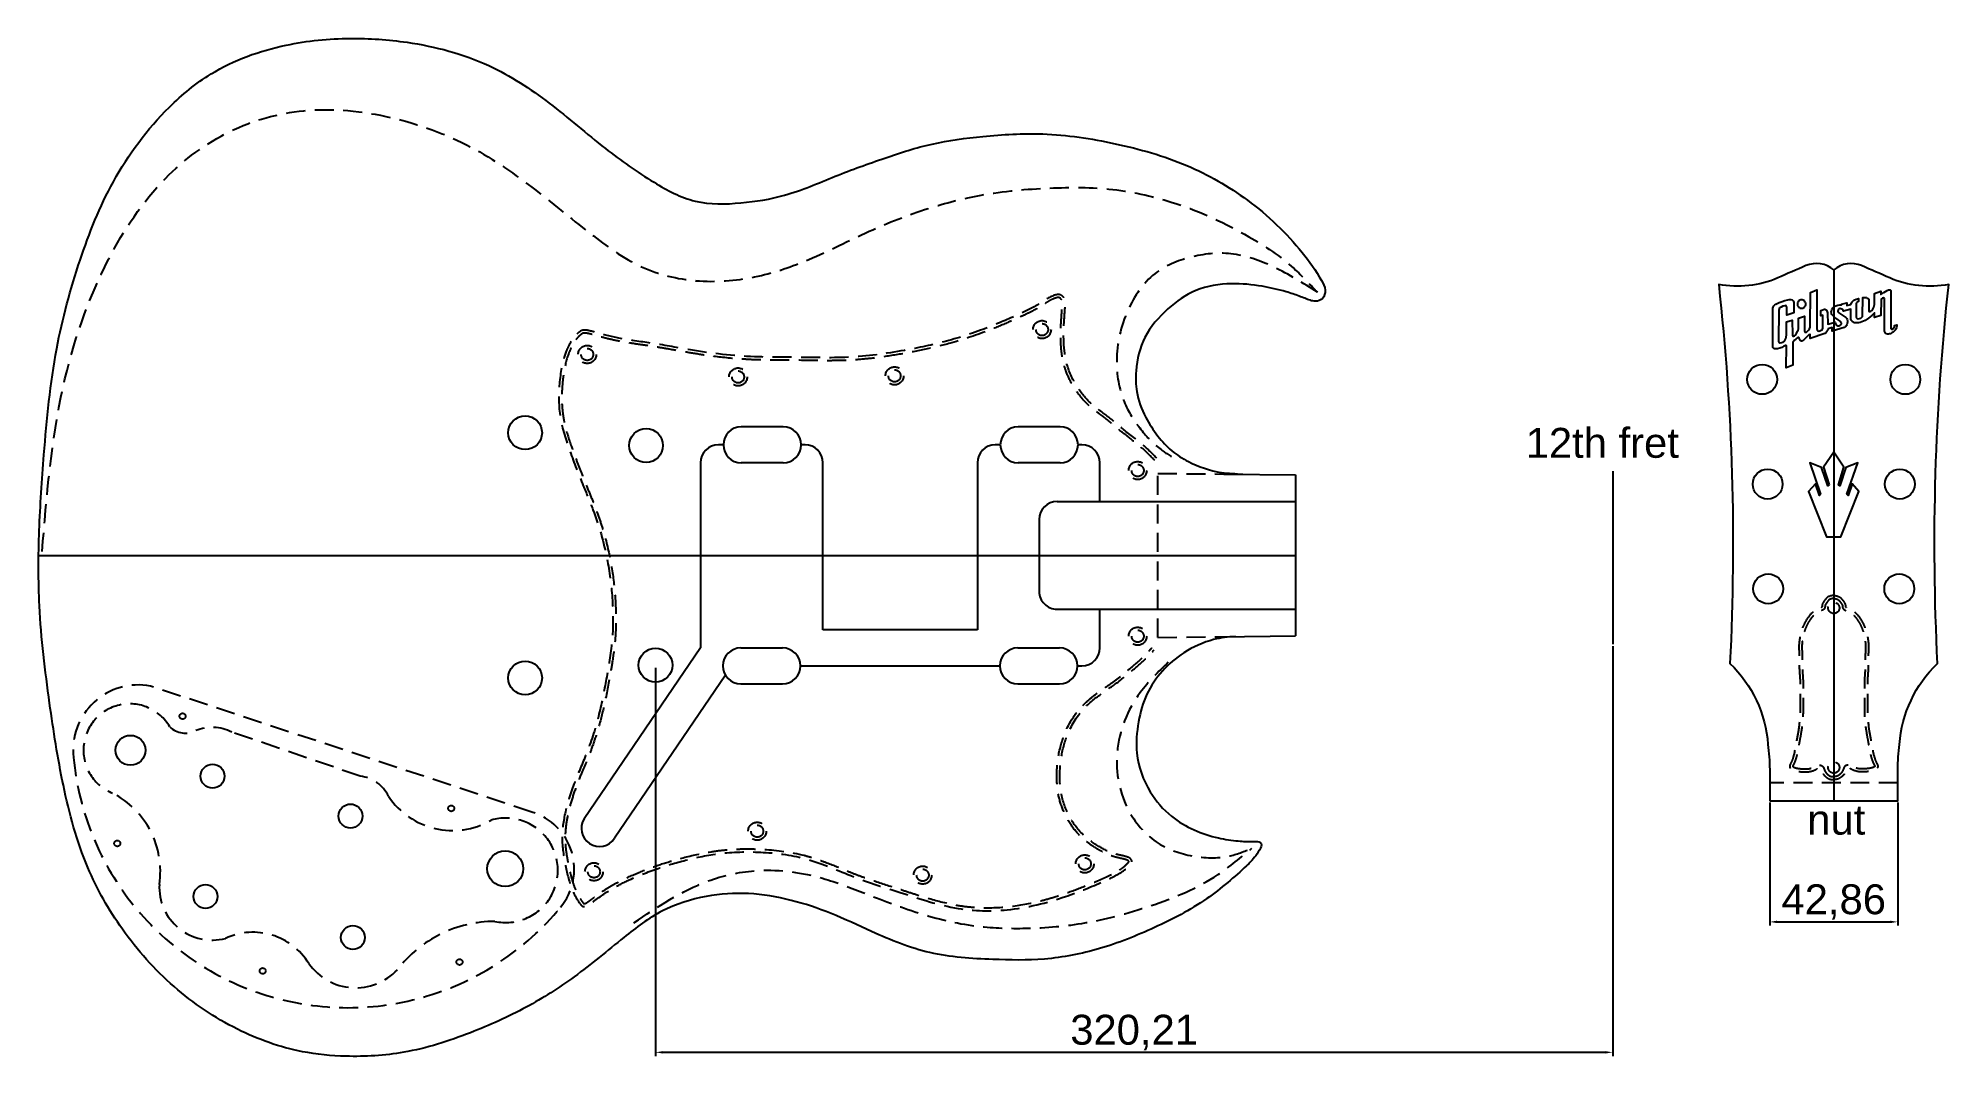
# Model space of a CAD drawing. Extents: x 34 to 673, y 46 to 386.
import ezdxf

# ---------------------------------------------------------------- set-up
doc = ezdxf.new("R2010")
doc.units = 0
doc.linetypes.add('HIDDEN', pattern=[9.525, 6.35, -3.175])
doc.layers.get('0').update_dxf_attribs({"linetype": 'CONTINUOUS'})
doc.layers.get('DEFPOINTS').update_dxf_attribs({"linetype": 'CONTINUOUS'})
doc.styles.get("Standard").update_dxf_attribs({"font": 'ARIAL.TTF', "height": 10})
doc.dimstyles.new('ISO-25', dxfattribs={"dimtxt": 2.5, "dimasz": 2.5, "dimexe": 1.25, "dimexo": 0.625, "dimtad": 1, "dimtxsty": 'STANDARD', "dimcen": 2.5, "dimazin": 3, "dimtfac": 1, "dimtmove": 0, "dimatfit": 3})

# ---------------------------------------------------------------- blocks, each defined once
blk = doc.blocks.new('*D2')
at = {"color": 0}
for p, q in [((560.89, 183.01), (560.89, 45.95)), ((240.67, 175.76), (240.67, 45.95)), ((243.17, 47.2), (558.39, 47.2))]:
    blk.add_line(p, q, dxfattribs=at)
for points in [[(243.17, 47.61), (243.17, 46.78), (240.67, 47.2)], [(558.39, 47.61), (558.39, 46.78), (560.89, 47.2)]]:
    blk.add_solid(points, dxfattribs=at)
at = {"layer": 'DEFPOINTS', "color": 0}
for p in [(560.89, 183.64), (240.67, 176.38), (560.89, 47.2)]:
    blk.add_point(p, dxfattribs=at)
at = {"color": 0, "insert": (400.78, 53.83), "char_height": 10, "attachment_point": 5}
blk.add_mtext('320,21', dxfattribs=at)
blk = doc.blocks.new('*D3')
at = {"color": 0}
for p, q in [((613.41, 130.71), (613.41, 89.57)), ((656.27, 130.71), (656.27, 89.57)), ((615.91, 90.82), (653.77, 90.82))]:
    blk.add_line(p, q, dxfattribs=at)
for points in [[(615.91, 91.23), (615.91, 90.4), (613.41, 90.82)], [(653.77, 91.23), (653.77, 90.4), (656.27, 90.82)]]:
    blk.add_solid(points, dxfattribs=at)
at = {"layer": 'DEFPOINTS', "color": 0}
for p in [(613.41, 131.34), (656.27, 131.34), (656.27, 90.82)]:
    blk.add_point(p, dxfattribs=at)
at = {"color": 0, "insert": (634.84, 97.45), "char_height": 10, "attachment_point": 5}
blk.add_mtext('42,86', dxfattribs=at)

msp = doc.modelspace()

# ---------------------------------------------------------------- linework, layer by layer
at = {"color": 3}
for p, q in [((634.842, 308.817), (634.842, 131.336)), ((34.263, 213.381), (454.717, 213.381))]:
    msp.add_line(p, q, dxfattribs=at)
for p, q in [((283.36, 256.338), (269.36, 256.338)), ((376.007, 256.338), (362.007, 256.338)), ((263.36, 250.338), (261.684, 250.338)), ((263.36, 250.338), (263.36, 250.338)), ((290.684, 250.338), (289.36, 250.338)), ((356.007, 250.338), (354.331, 250.338)), ((356.007, 250.338), (356.007, 250.338)), ((383.331, 250.338), (382.007, 250.338)), ((255.684, 244.338), (255.684, 182.425)), ((283.36, 244.338), (269.36, 244.338)), ((296.684, 188.425), (296.684, 244.338)), ((348.331, 244.338), (348.331, 188.425)), ((376.007, 244.338), (362.007, 244.338)), ((389.331, 231.381), (389.331, 244.338)), ((430.802, 240.568), (454.717, 240.312)), ((454.717, 240.312), (454.717, 186.435)), ((560.888, 241.515), (560.888, 183.635)), ((375.007, 231.381), (454.717, 231.381)), ((369.007, 225.381), (369.007, 201.381)), ((375.007, 195.381), (454.717, 195.381)), ((389.331, 182.425), (389.331, 195.381)), ((348.331, 188.425), (296.684, 188.425)), ((429.185, 186.17), (454.717, 186.435)), ((255.684, 182.425), (216.818, 125.304)), ((269.184, 182.425), (283.184, 182.425)), ((361.831, 182.425), (375.831, 182.425)), ((264.066, 173.293), (226.889, 118.78)), ((263.184, 176.425), (263.184, 176.425)), ((289.184, 176.425), (355.831, 176.425)), ((289.184, 176.425), (290.684, 176.425)), ((355.831, 176.425), (355.831, 176.425)), ((355.831, 176.425), (355.831, 176.425)), ((381.831, 176.425), (383.331, 176.425)), ((269.184, 170.425), (283.184, 170.425)), ((361.831, 170.425), (375.831, 170.425)), ((218.591, 117.006), (218.591, 117.006))]:
    msp.add_line(p, q)
at = {"color": 9, "linetype": 'HIDDEN'}
for p, q in [((408.752, 185.959), (408.752, 240.804)), ((408.752, 240.804), (430.802, 240.568)), ((408.752, 185.959), (429.185, 186.17)), ((656.273, 137.336), (613.41, 137.336))]:
    msp.add_line(p, q, dxfattribs=at)
msp.add_lwpolyline([(613.41, 131.336), (634.842, 131.336), (656.273, 131.336), (656.273, 141.773, -0.0299924), (656.855, 150.174, -0.185892), (669.569, 177.256, -0.0400046), (673.33, 303.978, -0.1473074), (653.553, 306.142, 0.0031617), (644.165, 310.27, 0.2871672), (634.842, 308.817, 0.2871672), (625.518, 310.27, 0.0031617), (616.13, 306.142, -0.1473074), (596.353, 303.978, -0.0400046), (600.114, 177.256, -0.185892), (612.829, 150.174, -0.0299924), (613.41, 141.773)], format="xyb", close=True)
at = {"color": 9}
msp.add_lwpolyline([(614.417, 283.247), (614.417, 296.002), (614.581, 296.411), (614.826, 296.82), (615.153, 297.147), (615.48, 297.392), (616.625, 297.964), (617.606, 298.291), (618.505, 298.618), (619.486, 298.864), (619.977, 298.946), (620.467, 298.946), (620.876, 298.782), (621.285, 298.537), (621.367, 298.291), (621.449, 297.964), (621.53, 294.449), (619.159, 293.713), (619.159, 296.084), (619.159, 296.411), (619.077, 296.656), (618.996, 296.738), (618.914, 296.82), (618.587, 296.901), (618.423, 296.82), (617.851, 296.738), (617.197, 296.411), (616.87, 296.247), (616.625, 296.002), (616.543, 295.757), (616.461, 295.512), (616.379, 284.883), (616.461, 284.719), (616.625, 284.555), (616.788, 284.474), (616.952, 284.474), (617.524, 284.555), (617.933, 284.719), (618.342, 285.046), (618.587, 285.455), (618.832, 285.864), (618.914, 286.354), (619.077, 287.172), (619.077, 287.989), (619.077, 291.423), (620.958, 292.078), (621.04, 287.172), (621.04, 286.927), (621.121, 286.845), (621.203, 286.681), (621.367, 286.681), (621.694, 286.763), (622.103, 287.09), (622.43, 287.581), (622.757, 288.316), (622.92, 288.644), (623.002, 289.134), (623.084, 289.543), (623.084, 290.033), (623.002, 292.732), (625.046, 293.386), (625.046, 288.562), (625.046, 288.316), (625.128, 288.153), (625.21, 288.071), (625.373, 288.071), (625.7, 288.071), (626.027, 288.316), (626.354, 288.725), (626.681, 289.134), (626.927, 289.706), (627.008, 290.279), (627.09, 301.317), (629.216, 302.216), (629.216, 288.971), (629.298, 288.807), (629.298, 288.644), (629.379, 288.562), (629.543, 288.48), (629.87, 288.398), (630.197, 288.48), (630.606, 288.644), (630.933, 288.807), (631.096, 289.052), (631.178, 289.379), (631.178, 293.304), (631.178, 293.631), (631.015, 293.713), (630.851, 293.631), (630.524, 293.467), (630.524, 295.266), (631.75, 295.675), (631.914, 295.675), (632.078, 295.593), (632.323, 295.512), (632.405, 295.348), (632.65, 294.857), (632.732, 294.449), (632.813, 290.688), (635.348, 291.342), (635.43, 290.933), (635.675, 290.524), (635.839, 290.361), (636.002, 290.197), (636.247, 290.115), (636.574, 290.115), (636.901, 290.279), (637.229, 290.442), (637.31, 290.606), (637.392, 290.769), (637.392, 291.015), (637.31, 291.178), (637.147, 291.505), (636.983, 291.75), (636.329, 292.159), (635.512, 292.65), (635.184, 292.895), (634.857, 293.222), (634.53, 293.549), (634.203, 293.876), (634.122, 294.203), (634.04, 294.449), (633.958, 294.694), (634.04, 295.021), (634.203, 295.512), (634.53, 296.166), (635.021, 296.574), (635.593, 296.82), (636.247, 297.065), (636.901, 297.147), (637.474, 297.147), (637.474, 297.392), (639.191, 297.883), (639.191, 296.901), (640.581, 297.31), (640.744, 297.801), (640.99, 298.128), (641.317, 298.455), (641.562, 298.7), (642.298, 299.027), (643.115, 299.273), (643.115, 298.291), (642.87, 298.128), (642.625, 298.046), (642.461, 297.801), (642.38, 297.637), (642.38, 293.222), (642.38, 292.977), (642.461, 292.813), (642.543, 292.65), (642.707, 292.568), (643.034, 292.486), (643.442, 292.568), (643.851, 292.732), (644.178, 292.977), (644.424, 293.222), (644.505, 293.467), (644.587, 299.6), (645.078, 299.6), (645.814, 299.6), (646.059, 299.436), (646.304, 299.273), (646.549, 299.027), (646.549, 298.618), (646.549, 295.266), (646.631, 295.103), (646.631, 295.021), (646.795, 294.939), (646.876, 294.939), (647.203, 295.021), (647.531, 295.266), (647.939, 295.757), (648.266, 296.411), (648.348, 296.82), (648.43, 297.31), (648.512, 297.801), (648.512, 298.373), (648.512, 300.908), (650.637, 301.725), (650.637, 300.663), (651.619, 301.235), (652.682, 301.971), (653.172, 302.134), (653.581, 302.216), (653.744, 302.134), (653.908, 301.971), (653.908, 301.725), (653.99, 301.398), (653.908, 289.543), (653.99, 289.216), (654.153, 289.052), (654.317, 288.971), (654.562, 289.052), (654.726, 289.216), (654.971, 289.543), (655.134, 289.87), (655.216, 290.279), (655.952, 290.524), (655.952, 290.033), (655.788, 289.543), (655.625, 289.052), (655.38, 288.644), (655.053, 288.316), (654.726, 287.989), (654.317, 287.744), (653.908, 287.499), (653.499, 287.417), (653.172, 287.335), (652.845, 287.335), (652.518, 287.417), (652.191, 287.662), (652.027, 287.908), (651.864, 288.316), (651.864, 288.725), (651.864, 298.537), (651.864, 299.027), (651.782, 299.273), (651.7, 299.436), (651.537, 299.518), (651.128, 299.354), (650.719, 299.109), (650.637, 293.631), (648.512, 292.977), (648.512, 294.53), (647.612, 293.631), (646.468, 292.732), (645.323, 291.914), (644.26, 291.423), (643.688, 291.26), (643.115, 291.096), (642.543, 291.096), (641.807, 291.178), (641.398, 291.342), (640.99, 291.669), (640.826, 291.914), (640.663, 292.078), (640.581, 292.405), (640.581, 292.65), (640.581, 295.757), (638.128, 295.021), (637.964, 295.266), (637.801, 295.593), (637.556, 295.757), (637.229, 295.839), (636.901, 295.92), (636.656, 295.839), (636.493, 295.675), (636.329, 295.43), (636.247, 295.184), (636.247, 294.939), (636.329, 294.694), (636.574, 294.449), (638.864, 292.895), (639.191, 292.568), (639.354, 292.241), (639.436, 291.832), (639.436, 291.423), (639.354, 290.933), (639.191, 290.442), (639.109, 290.197), (638.864, 289.952), (638.618, 289.788), (638.291, 289.625), (634.285, 288.316), (634.285, 289.543), (632.977, 289.134), (632.813, 288.644), (632.568, 288.235), (632.323, 287.908), (631.914, 287.581), (627.008, 285.945), (627.008, 287.172), (627.008, 287.254), (626.845, 287.254), (626.763, 287.172), (626.518, 287.09), (626.109, 286.681), (625.618, 286.191), (625.21, 285.782), (624.883, 285.455), (624.555, 285.21), (624.228, 285.046), (624.065, 285.046), (623.901, 285.046), (623.82, 285.128), (623.656, 285.21), (623.411, 285.537), (623.247, 286.109), (623.166, 286.191), (623.084, 286.272), (623.002, 286.272), (622.838, 286.191), (622.511, 286.027), (622.103, 285.7), (621.694, 285.291), (621.367, 284.883), (621.203, 284.555), (621.121, 284.31), (621.121, 276.952), (618.914, 276.134), (618.996, 283.493), (618.914, 283.574), (618.75, 283.574), (618.505, 283.493), (618.178, 283.329), (617.442, 282.92), (616.788, 282.675), (616.052, 282.43), (615.398, 282.43), (615.071, 282.43), (614.744, 282.593), (614.581, 282.757), (614.499, 282.838), (614.417, 283.084), (614.417, 283.247)], dxfattribs=at)
at = {"color": 9, "linetype": 'HIDDEN'}
msp.add_lwpolyline([(624.065, 296.002), (624.31, 296.002), (624.637, 296.084), (624.883, 296.247), (625.046, 296.411), (625.21, 296.574), (625.373, 296.82), (625.455, 297.147), (625.455, 297.392), (625.455, 297.719), (625.373, 297.964), (625.21, 298.21), (625.046, 298.455), (624.883, 298.618), (624.637, 298.7), (624.31, 298.782), (624.065, 298.864), (623.82, 298.782), (623.493, 298.7), (623.329, 298.618), (623.084, 298.455), (622.92, 298.21), (622.757, 297.964), (622.675, 297.719), (622.675, 297.392), (622.675, 297.147), (622.757, 296.82), (622.92, 296.574), (623.084, 296.411), (623.329, 296.247), (623.493, 296.084), (623.82, 296.002), (624.065, 296.002), (624.065, 296.002)], dxfattribs=at)
at = {"color": 9}
msp.add_lwpolyline([(633.256, 237.011), (632.852, 236.607), (630.778, 242.801), (626.833, 244.317), (630.424, 233.893), (630.053, 233.445), (628.682, 237.327), (626.396, 234.701), (632.452, 219.629), (634.842, 219.629), (637.231, 219.629), (643.287, 234.701), (641.002, 237.327), (639.63, 233.445), (639.259, 233.893), (642.85, 244.317), (638.905, 242.801), (636.831, 236.607), (636.427, 237.011), (638.258, 242.888), (634.842, 247.915), (631.425, 242.888)], close=True, dxfattribs=at)
at = {"color": 9, "linetype": 'HIDDEN'}
for points in [[(208.893, 95.723, 0.533871), (199.328, 127.554), (71.732, 169.655, 0.5050364), (45.943, 145.794, 0.6696204)], [(74.672, 103.36, 0.5079936), (96.778, 85.307, -0.3817094), (124.68, 76.854, 0.4727814), (154.32, 74.83, -0.2339497), (186.919, 90.986, 1.2819174), (185.644, 124.827, -0.3944474), (151.293, 132.861, 0.2561747), (141.878, 139.539), (98.871, 154.282, 0.2211334), (86.861, 154.795, -0.3201614), (78.142, 156.03, 1.4024), (59.012, 133.853, -0.3218907)]]:
    msp.add_lwpolyline(points, format="xyb", close=True, dxfattribs=at)
for centre, radius in [((369.96, 288.868), 3.015), ((369.96, 288.868), 2.015), ((217.808, 280.576), 3.015), ((217.808, 280.576), 2.015), ((268.275, 273.038), 3.015), ((268.275, 273.038), 2.015), ((320.624, 273.415), 3.015), ((320.624, 273.415), 2.015), ((401.973, 241.756), 3.015), ((401.973, 241.756), 2.015), ((634.857, 195.79), 1.875), ((401.973, 186.354), 3.015), ((401.973, 186.354), 2.015), ((82.43, 159.591), 1), ((634.857, 142.441), 1.875), ((172.308, 128.78), 1), ((274.677, 121.152), 3.015), ((274.677, 121.152), 2.015), ((60.591, 117.057), 1), ((220.068, 107.584), 3.015), ((220.068, 107.584), 2.015), ((330.039, 106.453), 3.015), ((384.272, 110.222), 3.015), ((384.272, 110.222), 2.015), ((330.039, 106.453), 2.015), ((175.083, 77.392), 1), ((109.233, 74.412), 1)]:
    msp.add_circle(centre, radius, dxfattribs=at)
for centre, radius in [((610.89, 272.236), 5), ((658.793, 272.236), 5), ((197.031, 254.381), 5.65), ((237.505, 250.108), 5.65), ((612.733, 237.217), 5), ((656.95, 237.217), 5), ((612.907, 202.205), 5), ((656.776, 202.205), 5), ((240.662, 176.655), 5.65), ((197.031, 172.381), 5.65), ((64.991, 148.196), 5), ((92.462, 139.556), 4), ((138.605, 126.213), 4), ((190.369, 108.6), 6), ((90.103, 99.315), 4), ((139.42, 85.601), 4)]:
    msp.add_circle(centre, radius)
for centre, radius, start, end in [((269.36, 250.338), 6, 90, 180), ((283.36, 250.338), 6, 0, 90), ((362.007, 250.338), 6, 90, 180), ((376.007, 250.338), 6, 0, 90), ((261.684, 244.338), 6, 90, 180), ((269.36, 250.338), 6, 180, 270), ((283.36, 250.338), 6, 270, 0), ((290.684, 244.338), 6, 0, 90), ((354.331, 244.338), 6, 90, 180), ((362.007, 250.338), 6, 180, 270), ((376.007, 250.338), 6, 270, 0), ((383.331, 244.338), 6, 0, 90), ((375.007, 225.381), 6, 90.000005, 180), ((375.007, 201.381), 6, 180, 270.000005), ((435.735, 151.284), 34.959, 91.732558, 103.820897), ((269.184, 176.425), 6, 90, 180), ((283.184, 176.425), 6, 0, 90), ((361.831, 176.425), 6, 90, 180), ((375.831, 176.425), 6, 0, 90), ((383.331, 182.425), 6, 270, 0), ((269.184, 176.425), 6, 180, 270), ((283.184, 176.425), 6, 270, 0), ((290.684, 182.425), 6, 270, 270.013566), ((361.831, 176.425), 6, 180, 270), ((375.831, 176.425), 6, 270, 0), ((221.853, 122.042), 6, 147.065042, 237.065042), ((221.853, 122.042), 6, 237.065042, 327.065042)]:
    msp.add_arc(centre, radius, start, end)
msp.add_open_spline([(427.384, 185.231), (423.876, 184.277), (417.599, 181.514), (409.997, 174.964), (404.501, 167.077), (401.903, 157.501), (400.979, 146.121), (405.042, 134.708), (412.436, 126.125), (420.688, 121.324), (428.295, 118.799), (435.168, 117.853), (439.405, 117.609), (444.694, 117.893), (441.314, 112.392), (435.776, 107.036), (424.482, 97.322), (407.84, 88.701), (389.659, 81.376), (371.265, 77.801), (352.208, 78.181), (332.34, 79.396), (314.641, 86.616), (299.763, 93.818), (285.999, 98.39), (271.892, 100.843), (257.137, 99.787), (242.475, 95.264), (228.519, 84.551), (214.339, 72.569), (197.186, 61.648), (178.062, 53.06), (157.851, 46.554), (138.636, 45.425), (119.636, 47.203), (99.551, 54.415), (78.816, 68.447), (62.018, 87.254), (49.052, 110.12), (42.101, 136.156), (37.569, 165.531), (34.093, 193.96), (34.192, 221.757), (36.223, 250.462), (39.072, 281.004), (47.382, 311.615), (58.563, 339.706), (74.176, 360.777), (93.874, 377.01), (115.183, 384.619), (137.685, 386.815), (160.712, 385.206), (184.093, 379.082), (205.58, 364.971), (222.527, 350.001), (238.563, 338.695), (253.68, 330.516), (269.158, 330.93), (285.052, 333.411), (300.6, 340.306), (316.963, 346.203), (333.292, 351.506), (351.092, 353.751), (371.666, 355.043), (394.73, 351.478), (418.266, 344.923), (439.785, 332.523), (454.538, 318.566), (462.211, 307.711), (465.083, 302.377), (464.246, 299.071), (461.696, 298.121), (459.012, 298.85), (455.837, 300.18), (450.511, 301.945), (442.976, 303.658), (432.781, 304.685), (421.346, 302.892), (411.527, 295.887), (403.581, 286.936), (401.243, 276.63), (401.286, 267.343), (404.196, 259.875), (408.432, 253.352), (413.403, 247.978), (419.727, 243.969), (428.728, 240.728), (434.77, 240.749), (437.15, 240.5)], degree=3, knots=[0, 0, 0, 0, 15.4426164, 28.7531859, 41.7524937, 55.3114586, 70.0855306, 89.2856127, 104.4901248, 116.9665409, 128.9451886, 138.3841594, 145.1898293, 148.9143468, 155.5698234, 162.039593, 186.2198177, 214.2882012, 241.9896585, 268.28462, 292.587706, 322.2379031, 351.3935033, 372.2582589, 391.9756725, 412.3158246, 432.1459912, 453.8562973, 475.8238399, 505.5709415, 532.2610926, 561.1013365, 593.8180203, 621.0423464, 641.5873298, 673.9236697, 709.7225709, 746.0375735, 779.2322654, 819.5510057, 858.7034442, 904.5979441, 940.0059053, 975.6181516, 1025.9207675, 1068.8746125, 1108.8636852, 1152.7267796, 1177.7049258, 1215.4907294, 1245.8431213, 1272.5429018, 1312.5555443, 1345.9613127, 1379.8393771, 1407.6908232, 1428.9980074, 1450.4602128, 1471.2366389, 1496.6996788, 1521.5738753, 1544.6907877, 1568.7731218, 1596.9604574, 1631.2598545, 1666.5772728, 1699.3025027, 1734.9960525, 1750.8204136, 1755.7332128, 1759.8379787, 1763.3428379, 1765.8405129, 1771.4229947, 1777.8802411, 1789.4460137, 1803.9070438, 1820.9893767, 1836.7036741, 1853.881089, 1870.1512368, 1879.8844332, 1892.7219847, 1903.1396014, 1912.7141317, 1922.7138839, 1938.5259464, 1948.6032496, 1948.6032496, 1948.6032496, 1948.6032496])
for points in [[(35.449, 214.637), (42.458, 269.662), (57.689, 312.41), (76.681, 339.394), (98.284, 355.143), (123.007, 362.051), (152.259, 359.758), (178.996, 349.856), (200.594, 335.474), (219.895, 320.185), (237.107, 309.389), (255.417, 305.152), (274.979, 306.745), (291.953, 312.342), (312.108, 321.748), (331.899, 329.392), (349.555, 333.841), (372.488, 336.205), (393.641, 335.725), (414.768, 331.01), (439.207, 319.925), (454.311, 309.256), (462.081, 301.344)], [(462.081, 301.344), (447.44, 309.825), (433.155, 314.221), (419.597, 313.058), (407.687, 307.561), (398.721, 295.378), (394.941, 278.437), (397.426, 264.795), (403.066, 255.445), (409.835, 248.73), (415.094, 245.361)], [(408.392, 245.848), (404.095, 249.995), (397.189, 255.523), (391.972, 259.823), (386.6, 263.97), (381.997, 269.345), (378.314, 277.33), (377.239, 284.855), (377.393, 292.073), (377.7, 296.988), (377.393, 299.291), (376.012, 300.52), (374.17, 300.366), (368.953, 297.448), (362.047, 293.916), (351.919, 289.616), (337.954, 285.009), (323.912, 281.937), (305.19, 279.634), (286.621, 279.634), (273.808, 279.787), (252.323, 282.091), (239.816, 284.241), (228.921, 285.93), (221.094, 287.823), (217.258, 288.695), (216.49, 288.695), (214.802, 287.773), (210.812, 281.63), (208.51, 270.727), (208.817, 259.516), (212.04, 248.152), (216.49, 236.634), (219.713, 228.648), (224.451, 212.216), (226.158, 199.162), (226.158, 185.494), (224.317, 172.748), (221.946, 161.076), (218.025, 148.33), (213.882, 138.194), (210.505, 127.598), (209.431, 118.362), (210.659, 109.119), (213.114, 100.855), (215.416, 96.862), (216.183, 96.094), (216.951, 95.941), (218.639, 96.727), (225.557, 101.541), (231.222, 104.541), (241.504, 108.687), (251.326, 111.605), (262.758, 113.755), (276.723, 114.062), (291.455, 111.759), (306.955, 105.923), (322.838, 100.548), (341.867, 95.326), (358.287, 94.866), (377.853, 99.319), (389.687, 103.972), (396.427, 107.376), (399.373, 109.773), (400.014, 110.866), (399.69, 111.804), (398.309, 112.572), (394.189, 113.611), (389.253, 115.887), (384.452, 119.284), (379.388, 125.58), (376.472, 133.412), (376.165, 144.009), (378.007, 152.148), (382.917, 160.902), (388.902, 166.43), (394.58, 170.423), (400.872, 175.491), (404.862, 179.023), (407.471, 181.787)], [(412.188, 177.632), (402.832, 167.541), (395.107, 147.505), (399.212, 127.608), (408.867, 117.134), (420.258, 112.876), (432.5, 112.821), (440.177, 115.417)], [(233.419, 90.508), (258.185, 104.473), (273.72, 107.908), (295.567, 105.66), (309.993, 100.633), (328.64, 93.817), (347.653, 89.468), (363.515, 88.667), (383.27, 90.313), (406.224, 96.173), (428.861, 106.623), (440.177, 115.417)]]:
    msp.add_spline(points, degree=3, dxfattribs=at)
for points, knots in [([(407.681, 245.144), (406.853, 245.98), (406.031, 246.811), (404.611, 248.178), (404.02, 248.728), (401.948, 250.551), (400.372, 251.759), (398.043, 253.565), (397.301, 254.145), (395.096, 255.934), (393.692, 257.166), (391.741, 258.739), (391.218, 259.145), (390.146, 259.949), (389.599, 260.348), (387.952, 261.564), (386.842, 262.403), (384.75, 264.293), (383.784, 265.325), (381.845, 267.721), (380.903, 269.109), (379.247, 272.017), (378.536, 273.54), (377.554, 276.269), (377.218, 277.455), (376.709, 279.848), (376.531, 281.057), (376.173, 284.691), (376.164, 287.118), (376.299, 290.614), (376.365, 291.713), (376.514, 293.886), (376.595, 294.961), (376.669, 296.325), (376.683, 296.601), (376.703, 297.07), (376.71, 297.261), (376.717, 297.619), (376.715, 297.788), (376.692, 298.17), (376.663, 298.368), (376.567, 298.712), (376.503, 298.856), (376.311, 299.145), (376.185, 299.281), (375.976, 299.443), (375.894, 299.492), (375.742, 299.56), (375.677, 299.579), (375.508, 299.603), (375.408, 299.606), (375.071, 299.579), (374.796, 299.515), (374.209, 299.33), (373.92, 299.221), (373.356, 298.977), (373.079, 298.841), (372.255, 298.401), (371.717, 298.064), (370.649, 297.365), (370.121, 297.006), (368.783, 296.155), (367.974, 295.692), (366.338, 294.822), (365.509, 294.414), (363.663, 293.544), (362.649, 293.089), (360.623, 292.182), (359.609, 291.734), (356.559, 290.411), (354.513, 289.557), (348.308, 287.13), (344.086, 285.695), (337.075, 283.71), (334.325, 283.033), (328.8, 281.825), (326.024, 281.292), (320.456, 280.314), (317.658, 279.873), (312.718, 279.238), (310.581, 279.01), (306.751, 278.708), (305.059, 278.614), (301.679, 278.503), (299.991, 278.483), (294.931, 278.484), (291.566, 278.568), (286.446, 278.639), (284.683, 278.649), (281.144, 278.661), (279.371, 278.667), (275.929, 278.717), (274.26, 278.761), (270.922, 278.914), (269.255, 279.021), (264.259, 279.424), (260.938, 279.802), (255.576, 280.552), (253.525, 280.872), (249.441, 281.564), (247.409, 281.933), (243.857, 282.562), (242.334, 282.826), (239.389, 283.301), (237.966, 283.509), (235.101, 283.918), (233.663, 284.122), (230.721, 284.582), (229.214, 284.842), (226.218, 285.458), (224.729, 285.807), (222.634, 286.354), (222.021, 286.521), (220.941, 286.825), (220.473, 286.963), (219.563, 287.224), (219.116, 287.346), (218.392, 287.513), (218.112, 287.57), (217.658, 287.643), (217.485, 287.666), (217.181, 287.699), (217.049, 287.71), (216.827, 287.719), (216.734, 287.717), (216.616, 287.703), (216.577, 287.696), (216.488, 287.674), (216.441, 287.659), (216.295, 287.603), (216.187, 287.549), (215.911, 287.382), (215.736, 287.251), (215.435, 287), (215.312, 286.892), (215.075, 286.674), (214.96, 286.562), (214.623, 286.221), (214.411, 285.983), (213.804, 285.245), (213.442, 284.718), (212.607, 283.305), (212.18, 282.381), (211.012, 279.401), (210.459, 277.286), (209.833, 273.752), (209.659, 272.361), (209.285, 268.156), (209.227, 265.34), (209.546, 261.454), (209.686, 260.342), (210.07, 258.135), (210.314, 257.037), (211.162, 253.752), (211.883, 251.577), (213.178, 247.929), (213.72, 246.454), (214.827, 243.521), (215.392, 242.06), (216.609, 238.987), (217.264, 237.376), (218.595, 234.149), (219.267, 232.531), (220.537, 229.322), (221.134, 227.731), (222.248, 224.522), (222.768, 222.904), (224.209, 218.013), (225.011, 214.705), (226.254, 208.025), (226.7, 204.656), (227.22, 198.702), (227.364, 196.122), (227.447, 190.95), (227.383, 188.361), (226.986, 183.208), (226.651, 180.657), (225.988, 176.44), (225.695, 174.764), (224.796, 169.755), (224.179, 166.418), (222.836, 160.377), (222.143, 157.673), (220.747, 153.007), (220.092, 151.032), (218.858, 147.678), (218.307, 146.291), (217.176, 143.544), (216.598, 142.182), (215.309, 139.088), (214.608, 137.357), (213.324, 133.858), (212.737, 132.094), (211.795, 128.769), (211.417, 127.212), (210.82, 124.074), (210.603, 122.495), (210.429, 119.883), (210.409, 118.849), (210.481, 116.783), (210.57, 115.749), (210.852, 113.47), (211.061, 112.225), (211.479, 110.062), (211.671, 109.143), (212.077, 107.322), (212.294, 106.42), (212.878, 104.291), (213.27, 103.079), (213.955, 101.409), (214.182, 100.908), (214.58, 100.109), (214.741, 99.805), (215.247, 98.904), (215.616, 98.314), (216.089, 97.639), (216.155, 97.547), (216.33, 97.305), (216.424, 97.183), (216.544, 97.055), (216.581, 97.023), (216.624, 96.993), (216.635, 96.986), (216.656, 96.976), (216.672, 96.969), (216.731, 96.951), (216.786, 96.941), (216.899, 96.937), (216.952, 96.942), (217.115, 96.976), (217.239, 97.022), (217.535, 97.18), (217.703, 97.291), (218.015, 97.51), (218.151, 97.607), (218.417, 97.798), (218.549, 97.893), (218.945, 98.179), (219.207, 98.369), (219.99, 98.936), (220.506, 99.312), (222.055, 100.426), (223.086, 101.151), (225.127, 102.468), (226.134, 103.061), (228.188, 104.177), (229.235, 104.703), (232.395, 106.21), (234.524, 107.128), (238.833, 108.822), (241.01, 109.598), (245.41, 111.026), (247.632, 111.677), (252.953, 113.072), (256.071, 113.768), (261.166, 114.59), (263.122, 114.828), (267.044, 115.138), (269.01, 115.214), (272.949, 115.231), (274.923, 115.171), (281.428, 114.784), (285.973, 114.208), (291.603, 112.771), (292.81, 112.415), (295.192, 111.634), (296.369, 111.211), (299.871, 109.882), (302.167, 108.919), (305.753, 107.465), (307.045, 106.952), (309.647, 105.975), (310.956, 105.508), (314.902, 104.146), (317.559, 103.293), (321.741, 101.952), (323.26, 101.463), (326.29, 100.479), (327.803, 99.987), (332.344, 98.564), (335.374, 97.685), (340.115, 96.634), (341.807, 96.324), (345.223, 95.86), (346.945, 95.703), (352.129, 95.449), (355.61, 95.569), (362.504, 96.335), (365.923, 96.979), (370.941, 98.23), (372.576, 98.688), (376.538, 99.902), (378.849, 100.701), (383.426, 102.424), (385.697, 103.348), (388.639, 104.606), (389.31, 104.896), (390.643, 105.483), (391.305, 105.78), (393.256, 106.701), (394.512, 107.353), (395.959, 108.261), (396.237, 108.444), (396.78, 108.822), (397.044, 109.017), (397.489, 109.372), (397.672, 109.526), (397.986, 109.805), (398.118, 109.928), (398.382, 110.185), (398.515, 110.32), (398.762, 110.584), (398.859, 110.695), (398.975, 110.855), (399.003, 110.91), (399.015, 110.941), (399.017, 110.945), (399.017, 110.948)], [0, 0, 0, 0, 4.9516696, 4.9516696, 8.4193068, 8.4193068, 16.8669258, 16.8669258, 20.8010144, 20.8010144, 28.6691916, 28.6691916, 31.5256215, 31.5256215, 34.3820513, 34.3820513, 40.094911, 40.094911, 45.8077706, 45.8077706, 52.5882042, 52.5882042, 59.3686378, 59.3686378, 64.3451377, 64.3451377, 69.3216375, 69.3216375, 79.2746372, 79.2746372, 83.8859104, 83.8859104, 88.4971835, 88.4971835, 89.6599917, 89.6599917, 90.4634038, 90.4634038, 91.2668159, 91.2668159, 92.4077625, 92.4077625, 93.5487091, 93.5487091, 94.6896557, 94.6896557, 95.3994922, 95.3994922, 96.1353056, 96.1353056, 96.8711189, 96.8711189, 98.277915, 98.277915, 99.684711, 99.684711, 101.091507, 101.091507, 103.905099, 103.905099, 106.5898503, 106.5898503, 110.4067109, 110.4067109, 114.2235715, 114.2235715, 118.8745599, 118.8745599, 123.5255483, 123.5255483, 132.827525, 132.827525, 151.4314785, 151.4314785, 163.2761159, 163.2761159, 175.1207533, 175.1207533, 186.9653907, 186.9653907, 195.9480035, 195.9480035, 203.0213611, 203.0213611, 210.0947186, 210.0947186, 224.2414337, 224.2414337, 231.6961134, 231.6961134, 239.150793, 239.150793, 246.1414684, 246.1414684, 253.1321438, 253.1321438, 267.1134945, 267.1134945, 275.8037016, 275.8037016, 284.4939088, 284.4939088, 291.0305436, 291.0305436, 297.1292518, 297.1292518, 303.22796, 303.22796, 309.5954903, 309.5954903, 315.9630206, 315.9630206, 318.6128648, 318.6128648, 320.6378582, 320.6378582, 322.6628516, 322.6628516, 323.9624883, 323.9624883, 324.7717809, 324.7717809, 325.3814005, 325.3814005, 325.9910201, 325.9910201, 326.3681593, 326.3681593, 326.7452985, 326.7452985, 327.499577, 327.499577, 328.5709311, 328.5709311, 329.2941238, 329.2941238, 330.0173164, 330.0173164, 331.4637017, 331.4637017, 334.3564722, 334.3564722, 338.8235512, 338.8235512, 348.2742723, 348.2742723, 354.2655922, 354.2655922, 366.2482319, 366.2482319, 371.1088901, 371.1088901, 375.9695482, 375.9695482, 385.6908646, 385.6908646, 392.3170622, 392.3170622, 398.9432598, 398.9432598, 406.307333, 406.307333, 413.6714063, 413.6714063, 420.7536874, 420.7536874, 427.8359685, 427.8359685, 442.0005307, 442.0005307, 456.1650929, 456.1650929, 466.9332166, 466.9332166, 477.7013404, 477.7013404, 488.4276923, 488.4276923, 495.5553507, 495.5553507, 509.8106675, 509.8106675, 521.4492975, 521.4492975, 530.1192648, 530.1192648, 536.3472799, 536.3472799, 542.575295, 542.575295, 550.5122636, 550.5122636, 558.4492321, 558.4492321, 565.2893399, 565.2893399, 572.1294477, 572.1294477, 576.6429821, 576.6429821, 581.1565164, 581.1565164, 586.5527338, 586.5527338, 590.4928947, 590.4928947, 594.4330557, 594.4330557, 599.9702896, 599.9702896, 602.4220238, 602.4220238, 603.9510033, 603.9510033, 607.0089623, 607.0089623, 607.4941017, 607.4941017, 608.2836822, 608.2836822, 608.7663161, 608.7663161, 609.0568283, 609.0568283, 609.3473406, 609.3473406, 609.9283651, 609.9283651, 610.5093897, 610.5093897, 611.4816906, 611.4816906, 612.4539915, 612.4539915, 613.1219473, 613.1219473, 613.7899031, 613.7899031, 615.1258146, 615.1258146, 617.7976378, 617.7976378, 623.1412842, 623.1412842, 627.9753639, 627.9753639, 632.8094436, 632.8094436, 642.4776031, 642.4776031, 652.1457626, 652.1457626, 661.813922, 661.813922, 675.1060006, 675.1060006, 683.2855206, 683.2855206, 691.4650406, 691.4650406, 699.6682643, 699.6682643, 718.5342895, 718.5342895, 723.7465605, 723.7465605, 728.9588316, 728.9588316, 739.3833736, 739.3833736, 745.2814373, 745.2814373, 751.1795009, 751.1795009, 762.9756283, 762.9756283, 769.6699429, 769.6699429, 776.3642576, 776.3642576, 789.752887, 789.752887, 797.1398464, 797.1398464, 804.5268059, 804.5268059, 819.3007248, 819.3007248, 834.0746437, 834.0746437, 841.2807383, 841.2807383, 851.6900573, 851.6900573, 862.0993762, 862.0993762, 865.1593956, 865.1593956, 868.2194149, 868.2194149, 874.3394537, 874.3394537, 875.8418878, 875.8418878, 877.344322, 877.344322, 878.4319803, 878.4319803, 879.2330726, 879.2330726, 880.0558965, 880.0558965, 880.7844906, 880.7844906, 881.3922333, 881.3922333, 881.5371499, 881.5371499, 881.5371499, 881.5371499]), ([(634.842, 200), (634.103, 199.891), (632.646, 199.661), (631.61, 198.017), (630.869, 196.955), (630.982, 196.089), (630.223, 195.821), (629.098, 195.42), (627.204, 194.012), (625.55, 191.725), (624.222, 188.984), (623.464, 186.065), (623.07, 182.871), (623.408, 179.38), (623.214, 175.6), (623.639, 171.878), (623.55, 168.305), (623.555, 164.656), (623.659, 160.05), (623.094, 154.896), (622.118, 149.975), (621.509, 146.365), (620.668, 144.18), (620.032, 143.081), (620.225, 142.052), (621.561, 141.327), (623.373, 141.059), (625.58, 140.865), (627.551, 141.156), (628.851, 141.782), (629.621, 142.226), (630.041, 142.16), (630.428, 142.235), (630.653, 141.604), (630.943, 140.95), (631.408, 140.03), (632.179, 139.344), (633.22, 138.495), (634.211, 138.415), (634.842, 138.37)], [0.0518683, 0.0518683, 0.0518683, 0.0518683, 2.3313904, 4.5710886, 5.8661671, 6.5366022, 6.8307709, 8.2477419, 10.5108954, 14.1674026, 17.2259497, 20.2242937, 23.7961159, 27.4798901, 31.424273, 35.9023119, 39.452256, 42.8707212, 47.6039804, 54.2107876, 59.4205454, 63.7275185, 65.8518478, 66.9753101, 67.6457453, 68.9611555, 71.3872072, 73.6278539, 76.0288369, 77.6184726, 78.3269578, 78.7216849, 78.984836, 79.4589993, 80.4604302, 81.5206425, 82.6366908, 83.7682674, 85.7286899, 85.7286899, 85.7286899, 85.7286899]), ([(634.988, 199.011), (634.776, 198.98), (634.574, 198.949), (634.165, 198.873), (633.966, 198.825), (633.679, 198.729), (633.576, 198.687), (633.392, 198.59), (633.317, 198.539), (633.146, 198.396), (633.057, 198.306), (632.758, 197.959), (632.543, 197.636), (632.261, 197.215), (632.213, 197.145), (632.133, 197.023), (632.098, 196.968), (632.013, 196.823), (631.982, 196.752), (631.957, 196.668), (631.952, 196.642), (631.948, 196.604), (631.948, 196.591), (631.946, 196.544), (631.945, 196.512), (631.942, 196.402), (631.94, 196.308), (631.911, 196.085), (631.889, 195.965), (631.792, 195.712), (631.727, 195.588), (631.574, 195.398), (631.503, 195.329), (631.37, 195.222), (631.308, 195.182), (631.123, 195.078), (631.028, 195.045), (630.921, 195.006), (630.893, 194.997), (630.832, 194.975), (630.801, 194.964), (630.711, 194.932), (630.653, 194.911), (630.481, 194.849), (630.373, 194.808), (630.101, 194.701), (629.946, 194.634), (629.439, 194.383), (629.075, 194.142), (628.382, 193.579), (628.056, 193.261), (627.452, 192.58), (627.173, 192.214), (626.551, 191.299), (626.22, 190.731), (625.633, 189.577), (625.378, 188.987), (624.956, 187.776), (624.785, 187.149), (624.528, 185.982), (624.431, 185.447), (624.282, 184.383), (624.231, 183.851), (624.19, 182.918), (624.19, 182.515), (624.213, 181.686), (624.236, 181.262), (624.279, 180.452), (624.3, 180.067), (624.323, 179.332), (624.327, 178.987), (624.327, 178.309), (624.322, 177.973), (624.31, 176.978), (624.301, 176.333), (624.34, 175.062), (624.385, 174.415), (624.48, 173.101), (624.531, 172.435), (624.586, 171.09), (624.588, 170.425), (624.578, 169.118), (624.565, 168.476), (624.555, 167.195), (624.554, 166.554), (624.563, 164.961), (624.58, 164.007), (624.593, 162.232), (624.59, 161.416), (624.505, 158.814), (624.331, 157.041), (623.959, 154.429), (623.816, 153.574), (623.514, 151.881), (623.354, 151.041), (623.098, 149.659), (623.001, 149.118), (622.798, 148.015), (622.691, 147.456), (622.471, 146.494), (622.369, 146.091), (622.171, 145.416), (622.084, 145.143), (621.916, 144.673), (621.84, 144.475), (621.695, 144.124), (621.627, 143.969), (621.508, 143.714), (621.46, 143.613), (621.371, 143.436), (621.332, 143.361), (621.263, 143.228), (621.233, 143.168), (621.158, 143.01), (621.131, 142.934), (621.116, 142.868), (621.115, 142.856), (621.114, 142.833), (621.114, 142.817), (621.119, 142.784), (621.125, 142.768), (621.126, 142.766)], [0.0518683, 0.0518683, 0.0518683, 0.0518683, 0.7129786, 0.7129786, 1.4997399, 1.4997399, 2.0417125, 2.0417125, 2.6244442, 2.6244442, 3.207176, 3.207176, 4.5096495, 4.5096495, 4.7725665, 4.7725665, 5.0354836, 5.0354836, 5.5613176, 5.5613176, 5.8386306, 5.8386306, 5.9412764, 5.9412764, 6.0439221, 6.0439221, 6.2305606, 6.2305606, 6.378806, 6.378806, 6.4949028, 6.4949028, 6.5633428, 6.5633428, 6.6317828, 6.6317828, 6.7882985, 6.7882985, 6.8885404, 6.8885404, 6.9887824, 6.9887824, 7.1892662, 7.1892662, 7.5902339, 7.5902339, 8.2421593, 8.2421593, 9.8511648, 9.8511648, 11.4601704, 11.4601704, 13.0691759, 13.0691759, 15.2745119, 15.2745119, 17.4798479, 17.4798479, 19.6851838, 19.6851838, 21.494105, 21.494105, 23.3030263, 23.3030263, 24.6878554, 24.6878554, 26.0726846, 26.0726846, 27.2851193, 27.2851193, 28.3472911, 28.3472911, 29.409463, 29.409463, 31.5338067, 31.5338067, 33.6581505, 33.6581505, 35.7640888, 35.7640888, 37.8328592, 37.8328592, 39.9016296, 39.9016296, 41.9704, 41.9704, 45.0419045, 45.0419045, 47.6126549, 47.6126549, 53.1880745, 53.1880745, 55.9255602, 55.9255602, 58.6630459, 58.6630459, 60.435696, 60.435696, 62.2083461, 62.2083461, 63.4776181, 63.4776181, 64.3423038, 64.3423038, 64.9682654, 64.9682654, 65.4614685, 65.4614685, 65.7832638, 65.7832638, 66.0280934, 66.0280934, 66.272923, 66.272923, 66.7625823, 66.7625823, 67.010358, 67.010358, 67.2581336, 67.2581336, 67.6016348, 67.6016348, 67.6016348, 67.6016348]), ([(634.695, 199.011), (634.907, 198.98), (635.109, 198.949), (635.518, 198.873), (635.717, 198.825), (636.004, 198.729), (636.107, 198.687), (636.291, 198.59), (636.366, 198.539), (636.537, 198.396), (636.626, 198.306), (636.925, 197.959), (637.14, 197.636), (637.422, 197.215), (637.47, 197.145), (637.55, 197.023), (637.585, 196.968), (637.67, 196.823), (637.701, 196.752), (637.726, 196.668), (637.731, 196.642), (637.735, 196.604), (637.736, 196.591), (637.738, 196.544), (637.738, 196.512), (637.741, 196.402), (637.743, 196.308), (637.773, 196.085), (637.795, 195.965), (637.891, 195.712), (637.956, 195.588), (638.109, 195.398), (638.18, 195.329), (638.313, 195.222), (638.375, 195.182), (638.56, 195.078), (638.655, 195.045), (638.762, 195.006), (638.79, 194.997), (638.851, 194.975), (638.882, 194.964), (638.972, 194.932), (639.031, 194.911), (639.202, 194.849), (639.311, 194.808), (639.582, 194.701), (639.737, 194.634), (640.244, 194.383), (640.608, 194.142), (641.301, 193.579), (641.627, 193.261), (642.231, 192.58), (642.51, 192.214), (643.132, 191.299), (643.463, 190.731), (644.05, 189.577), (644.305, 188.987), (644.727, 187.776), (644.898, 187.149), (645.155, 185.982), (645.252, 185.447), (645.401, 184.383), (645.452, 183.851), (645.493, 182.918), (645.493, 182.515), (645.47, 181.686), (645.447, 181.262), (645.404, 180.452), (645.384, 180.067), (645.36, 179.332), (645.356, 178.987), (645.357, 178.309), (645.361, 177.973), (645.373, 176.978), (645.382, 176.333), (645.343, 175.062), (645.298, 174.415), (645.203, 173.101), (645.153, 172.435), (645.097, 171.09), (645.095, 170.425), (645.105, 169.118), (645.118, 168.476), (645.128, 167.195), (645.129, 166.554), (645.12, 164.961), (645.103, 164.007), (645.09, 162.232), (645.093, 161.416), (645.178, 158.814), (645.352, 157.041), (645.724, 154.429), (645.867, 153.574), (646.17, 151.881), (646.329, 151.041), (646.585, 149.659), (646.682, 149.118), (646.885, 148.015), (646.992, 147.456), (647.212, 146.494), (647.314, 146.091), (647.512, 145.416), (647.6, 145.143), (647.767, 144.673), (647.843, 144.475), (647.988, 144.124), (648.056, 143.969), (648.175, 143.714), (648.223, 143.613), (648.312, 143.436), (648.351, 143.361), (648.42, 143.228), (648.45, 143.168), (648.525, 143.01), (648.552, 142.934), (648.567, 142.868), (648.569, 142.856), (648.57, 142.833), (648.569, 142.817), (648.564, 142.784), (648.558, 142.768), (648.557, 142.766)], [0.0518683, 0.0518683, 0.0518683, 0.0518683, 0.7129786, 0.7129786, 1.4997399, 1.4997399, 2.0417125, 2.0417125, 2.6244442, 2.6244442, 3.207176, 3.207176, 4.5096495, 4.5096495, 4.7725665, 4.7725665, 5.0354836, 5.0354836, 5.5613176, 5.5613176, 5.8386306, 5.8386306, 5.9412764, 5.9412764, 6.0439221, 6.0439221, 6.2305606, 6.2305606, 6.378806, 6.378806, 6.4949028, 6.4949028, 6.5633428, 6.5633428, 6.6317828, 6.6317828, 6.7882985, 6.7882985, 6.8885404, 6.8885404, 6.9887824, 6.9887824, 7.1892662, 7.1892662, 7.5902339, 7.5902339, 8.2421593, 8.2421593, 9.8511648, 9.8511648, 11.4601704, 11.4601704, 13.0691759, 13.0691759, 15.2745119, 15.2745119, 17.4798479, 17.4798479, 19.6851838, 19.6851838, 21.494105, 21.494105, 23.3030263, 23.3030263, 24.6878554, 24.6878554, 26.0726846, 26.0726846, 27.2851193, 27.2851193, 28.3472911, 28.3472911, 29.409463, 29.409463, 31.5338067, 31.5338067, 33.6581505, 33.6581505, 35.7640888, 35.7640888, 37.8328592, 37.8328592, 39.9016296, 39.9016296, 41.9704001, 41.9704001, 45.0419046, 45.0419046, 47.612655, 47.612655, 53.1880759, 53.1880759, 55.9255614, 55.9255614, 58.6630468, 58.6630468, 60.4356972, 60.4356972, 62.2083476, 62.2083476, 63.4776197, 63.4776197, 64.3423035, 64.3423035, 64.9682662, 64.9682662, 65.4614699, 65.4614699, 65.7832647, 65.7832647, 66.0280948, 66.0280948, 66.2729249, 66.2729249, 66.762585, 66.762585, 67.0103606, 67.0103606, 67.2581361, 67.2581361, 67.6016348, 67.6016348, 67.6016348, 67.6016348]), ([(634.842, 200), (635.58, 199.891), (637.037, 199.661), (638.073, 198.017), (638.814, 196.955), (638.701, 196.089), (639.46, 195.821), (640.585, 195.42), (642.48, 194.012), (644.133, 191.725), (645.462, 188.984), (646.219, 186.065), (646.613, 182.871), (646.275, 179.38), (646.469, 175.6), (646.044, 171.878), (646.133, 168.305), (646.128, 164.656), (646.024, 160.05), (646.589, 154.896), (647.565, 149.975), (648.174, 146.365), (649.015, 144.18), (649.651, 143.081), (649.458, 142.052), (648.122, 141.327), (646.31, 141.059), (644.103, 140.865), (642.132, 141.156), (640.832, 141.782), (640.062, 142.226), (639.642, 142.16), (639.255, 142.235), (639.03, 141.604), (638.74, 140.95), (638.275, 140.03), (637.504, 139.344), (636.463, 138.495), (635.472, 138.415), (634.842, 138.37)], [0.0518683, 0.0518683, 0.0518683, 0.0518683, 2.3313904, 4.5710886, 5.8661671, 6.5366022, 6.8307709, 8.2477419, 10.5108954, 14.1674026, 17.2259497, 20.2242937, 23.7961159, 27.4798901, 31.424273, 35.9023119, 39.452256, 42.8707212, 47.6039804, 54.2107876, 59.4205454, 63.7275185, 65.8518478, 66.9753101, 67.6457453, 68.9611555, 71.3872072, 73.6278539, 76.0288369, 77.6184726, 78.3269578, 78.7216849, 78.984836, 79.4589993, 80.4604302, 81.5206425, 82.6366908, 83.7682674, 85.7286899, 85.7286899, 85.7286899, 85.7286899]), ([(399.017, 110.948), (399.016, 110.961), (399.006, 111.012), (398.963, 111.103), (398.94, 111.14), (398.882, 111.214), (398.841, 111.253), (398.716, 111.342), (398.633, 111.388), (398.424, 111.48), (398.299, 111.526), (398.036, 111.61), (397.902, 111.65), (397.638, 111.726), (397.506, 111.763), (397.108, 111.868), (396.84, 111.933), (396.027, 112.123), (395.475, 112.241), (394.563, 112.466), (394.208, 112.56), (393.494, 112.778), (393.142, 112.899), (392.098, 113.294), (391.42, 113.598), (390.019, 114.297), (389.302, 114.697), (387.9, 115.524), (387.21, 115.957), (385.664, 117.007), (384.82, 117.643), (382.504, 119.641), (381.152, 121.143), (378.825, 124.411), (377.851, 126.177), (376.312, 129.866), (375.745, 131.792), (375.033, 135.708), (374.883, 137.694), (374.902, 141.124), (374.996, 142.572), (375.482, 146.872), (376.078, 149.706), (378.023, 155.181), (379.371, 157.814), (381.755, 161.093), (382.48, 161.967), (384.022, 163.616), (384.837, 164.393), (386.627, 165.952), (387.61, 166.725), (389.609, 168.188), (390.621, 168.879), (392.359, 170.073), (393.091, 170.578), (394.968, 171.938), (396.098, 172.828), (398.054, 174.427), (398.882, 175.123), (400.355, 176.362), (400.999, 176.902), (402.261, 177.982), (402.881, 178.526), (403.952, 179.525), (404.409, 179.975), (405.31, 180.909), (405.755, 181.39), (406.377, 182.071), (406.554, 182.265), (406.731, 182.46)], [882.0515416, 882.0515416, 882.0515416, 882.0515416, 882.7355384, 882.7355384, 883.1859941, 883.1859941, 883.8639537, 883.8639537, 884.5419134, 884.5419134, 885.219873, 885.219873, 885.8161079, 885.8161079, 886.4123427, 886.4123427, 887.6048125, 887.6048125, 889.989752, 889.989752, 891.4804154, 891.4804154, 892.9710788, 892.9710788, 895.9524057, 895.9524057, 899.2786497, 899.2786497, 902.6048936, 902.6048936, 906.9008934, 906.9008934, 914.978179, 914.978179, 923.0554646, 923.0554646, 931.1327502, 931.1327502, 939.2100358, 939.2100358, 945.1230208, 945.1230208, 956.9489908, 956.9489908, 968.7749609, 968.7749609, 973.3625979, 973.3625979, 977.950235, 977.950235, 983.0680591, 983.0680591, 988.1858833, 988.1858833, 991.9735081, 991.9735081, 998.1311279, 998.1311279, 1002.7037829, 1002.7037829, 1006.2357175, 1006.2357175, 1009.7676521, 1009.7676521, 1012.5652077, 1012.5652077, 1015.3627633, 1015.3627633, 1016.4719337, 1016.4719337, 1016.4719337, 1016.4719337]), ([(621.126, 142.766), (621.127, 142.765), (621.134, 142.754), (621.178, 142.714), (621.215, 142.685), (621.339, 142.608), (621.441, 142.558), (621.656, 142.468), (621.76, 142.43), (621.965, 142.361), (622.069, 142.33), (622.385, 142.247), (622.603, 142.203), (623.047, 142.129), (623.273, 142.1), (623.897, 142.026), (624.284, 141.987), (625.038, 141.944), (625.406, 141.939), (626.134, 141.982), (626.492, 142.029), (627.014, 142.142), (627.19, 142.189), (627.63, 142.33), (627.893, 142.44), (628.272, 142.625), (628.377, 142.678), (628.536, 142.763), (628.586, 142.79), (628.696, 142.85), (628.76, 142.886), (628.918, 142.967), (629.014, 143.013), (629.23, 143.096), (629.347, 143.132), (629.536, 143.166), (629.595, 143.174), (629.709, 143.183), (629.759, 143.184), (629.89, 143.184), (629.95, 143.18), (630.013, 143.178), (630.026, 143.178), (630.028, 143.178)], [67.7169345, 67.7169345, 67.7169345, 67.7169345, 68.0652737, 68.0652737, 68.4136129, 68.4136129, 68.9050367, 68.9050367, 69.3146569, 69.3146569, 69.724277, 69.724277, 70.5435173, 70.5435173, 71.3334149, 71.3334149, 72.6367591, 72.6367591, 73.9401034, 73.9401034, 75.2434476, 75.2434476, 75.9330333, 75.9330333, 77.0283422, 77.0283422, 77.4395159, 77.4395159, 77.6383525, 77.6383525, 77.8371891, 77.8371891, 78.0582444, 78.0582444, 78.2571199, 78.2571199, 78.3379643, 78.3379643, 78.4188086, 78.4188086, 78.5804972, 78.5804972, 78.7021726, 78.7021726, 78.7021726, 78.7021726]), ([(630.028, 143.178), (630.031, 143.179), (630.067, 143.183), (630.206, 143.193), (630.31, 143.2), (630.527, 143.165), (630.598, 143.148), (630.744, 143.097), (630.813, 143.065), (631.009, 142.951), (631.11, 142.858), (631.26, 142.687), (631.311, 142.608), (631.391, 142.469), (631.419, 142.409), (631.473, 142.284), (631.495, 142.226), (631.523, 142.15), (631.533, 142.124), (631.555, 142.068), (631.566, 142.041), (631.597, 141.961), (631.618, 141.91), (631.681, 141.759), (631.723, 141.665), (631.831, 141.428), (631.902, 141.277), (632.04, 141.007), (632.11, 140.884), (632.224, 140.714), (632.266, 140.658), (632.418, 140.481), (632.547, 140.358), (632.791, 140.145), (632.891, 140.06), (633.073, 139.911), (633.158, 139.843), (633.313, 139.734), (633.382, 139.69), (633.495, 139.627), (633.541, 139.605), (633.646, 139.563), (633.703, 139.543), (633.888, 139.489), (634.029, 139.46), (634.403, 139.406), (634.647, 139.386), (634.913, 139.367)], [78.7295964, 78.7295964, 78.7295964, 78.7295964, 78.8382003, 78.8382003, 78.9468042, 78.9468042, 78.9896505, 78.9896505, 79.0324968, 79.0324968, 79.1259533, 79.1259533, 79.2194098, 79.2194098, 79.3128663, 79.3128663, 79.4402863, 79.4402863, 79.5366261, 79.5366261, 79.632966, 79.632966, 79.8256458, 79.8256458, 80.2110053, 80.2110053, 80.7772138, 80.7772138, 81.3434222, 81.3434222, 81.7183006, 81.7183006, 82.4422844, 82.4422844, 82.8606887, 82.8606887, 83.279093, 83.279093, 83.6667843, 83.6667843, 83.9736995, 83.9736995, 84.2806147, 84.2806147, 84.8944452, 84.8944452, 85.7286899, 85.7286899, 85.7286899, 85.7286899]), ([(639.655, 143.178), (639.652, 143.179), (639.616, 143.183), (639.477, 143.193), (639.373, 143.2), (639.156, 143.165), (639.085, 143.148), (638.939, 143.097), (638.87, 143.065), (638.674, 142.951), (638.573, 142.858), (638.423, 142.687), (638.372, 142.608), (638.292, 142.469), (638.264, 142.409), (638.21, 142.284), (638.188, 142.226), (638.16, 142.15), (638.15, 142.124), (638.128, 142.068), (638.117, 142.041), (638.086, 141.961), (638.065, 141.91), (638.002, 141.759), (637.96, 141.665), (637.852, 141.428), (637.781, 141.277), (637.643, 141.007), (637.573, 140.884), (637.459, 140.714), (637.417, 140.658), (637.265, 140.481), (637.136, 140.358), (636.892, 140.145), (636.792, 140.06), (636.61, 139.911), (636.525, 139.843), (636.371, 139.734), (636.301, 139.69), (636.188, 139.627), (636.142, 139.605), (636.037, 139.563), (635.98, 139.543), (635.795, 139.489), (635.654, 139.46), (635.281, 139.406), (635.036, 139.386), (634.77, 139.367)], [78.7295964, 78.7295964, 78.7295964, 78.7295964, 78.8382003, 78.8382003, 78.9468042, 78.9468042, 78.9896505, 78.9896505, 79.0324968, 79.0324968, 79.1259533, 79.1259533, 79.2194098, 79.2194098, 79.3128663, 79.3128663, 79.4402863, 79.4402863, 79.5366261, 79.5366261, 79.632966, 79.632966, 79.8256458, 79.8256458, 80.2110053, 80.2110053, 80.7772138, 80.7772138, 81.3434222, 81.3434222, 81.7183006, 81.7183006, 82.4422844, 82.4422844, 82.8606887, 82.8606887, 83.279093, 83.279093, 83.6667843, 83.6667843, 83.9736995, 83.9736995, 84.2806147, 84.2806147, 84.8944452, 84.8944452, 85.7286899, 85.7286899, 85.7286899, 85.7286899]), ([(648.557, 142.766), (648.556, 142.765), (648.549, 142.754), (648.505, 142.714), (648.468, 142.685), (648.344, 142.608), (648.242, 142.558), (648.027, 142.468), (647.923, 142.43), (647.718, 142.361), (647.614, 142.33), (647.298, 142.247), (647.081, 142.203), (646.636, 142.129), (646.41, 142.1), (645.786, 142.026), (645.4, 141.987), (644.645, 141.944), (644.277, 141.939), (643.549, 141.982), (643.191, 142.029), (642.669, 142.142), (642.493, 142.189), (642.053, 142.33), (641.791, 142.44), (641.411, 142.625), (641.306, 142.678), (641.147, 142.763), (641.097, 142.79), (640.987, 142.85), (640.923, 142.886), (640.766, 142.967), (640.669, 143.013), (640.453, 143.096), (640.336, 143.132), (640.147, 143.166), (640.088, 143.174), (639.974, 143.183), (639.924, 143.184), (639.793, 143.184), (639.733, 143.18), (639.67, 143.178), (639.657, 143.178), (639.655, 143.178)], [67.7169345, 67.7169345, 67.7169345, 67.7169345, 68.0652737, 68.0652737, 68.4136129, 68.4136129, 68.9050367, 68.9050367, 69.3146569, 69.3146569, 69.724277, 69.724277, 70.5435173, 70.5435173, 71.3334149, 71.3334149, 72.6367592, 72.6367592, 73.9401034, 73.9401034, 75.2434476, 75.2434476, 75.9330334, 75.9330334, 77.0283422, 77.0283422, 77.4395159, 77.4395159, 77.6383526, 77.6383526, 77.8371892, 77.8371892, 78.0582443, 78.0582443, 78.2571198, 78.2571198, 78.3379642, 78.3379642, 78.4188087, 78.4188087, 78.5804975, 78.5804975, 78.7021726, 78.7021726, 78.7021726, 78.7021726])]:
    msp.add_open_spline(points, degree=3, knots=knots, dxfattribs=at)

# ---------------------------------------------------------------- texts
for s, p in [('12th fret', (531.78, 246.01)), ('nut', (625.978, 120.004))]:
    msp.add_text(s, height=10).set_placement(p)

# ---------------------------------------------------------------- dimensions: what is measured, and where the dimension line sits
at = {"color": 3}
for base, p1, p2, picture, middle in [((560.888, 47.196), (240.674, 176.381), (560.888, 183.635), '*D2', (400.781, 53.83)), ((656.273, 90.816), (613.41, 131.336), (656.273, 131.336), '*D3', (634.842, 97.451))]:
    dim = msp.add_linear_dim(base=base, p1=p1, p2=p2, dimstyle='ISO-25', dxfattribs=at)
    dim.commit()
    dim.dimension.update_dxf_attribs({"geometry": picture, "text_midpoint": middle})

doc.saveas('drawing.dxf')
